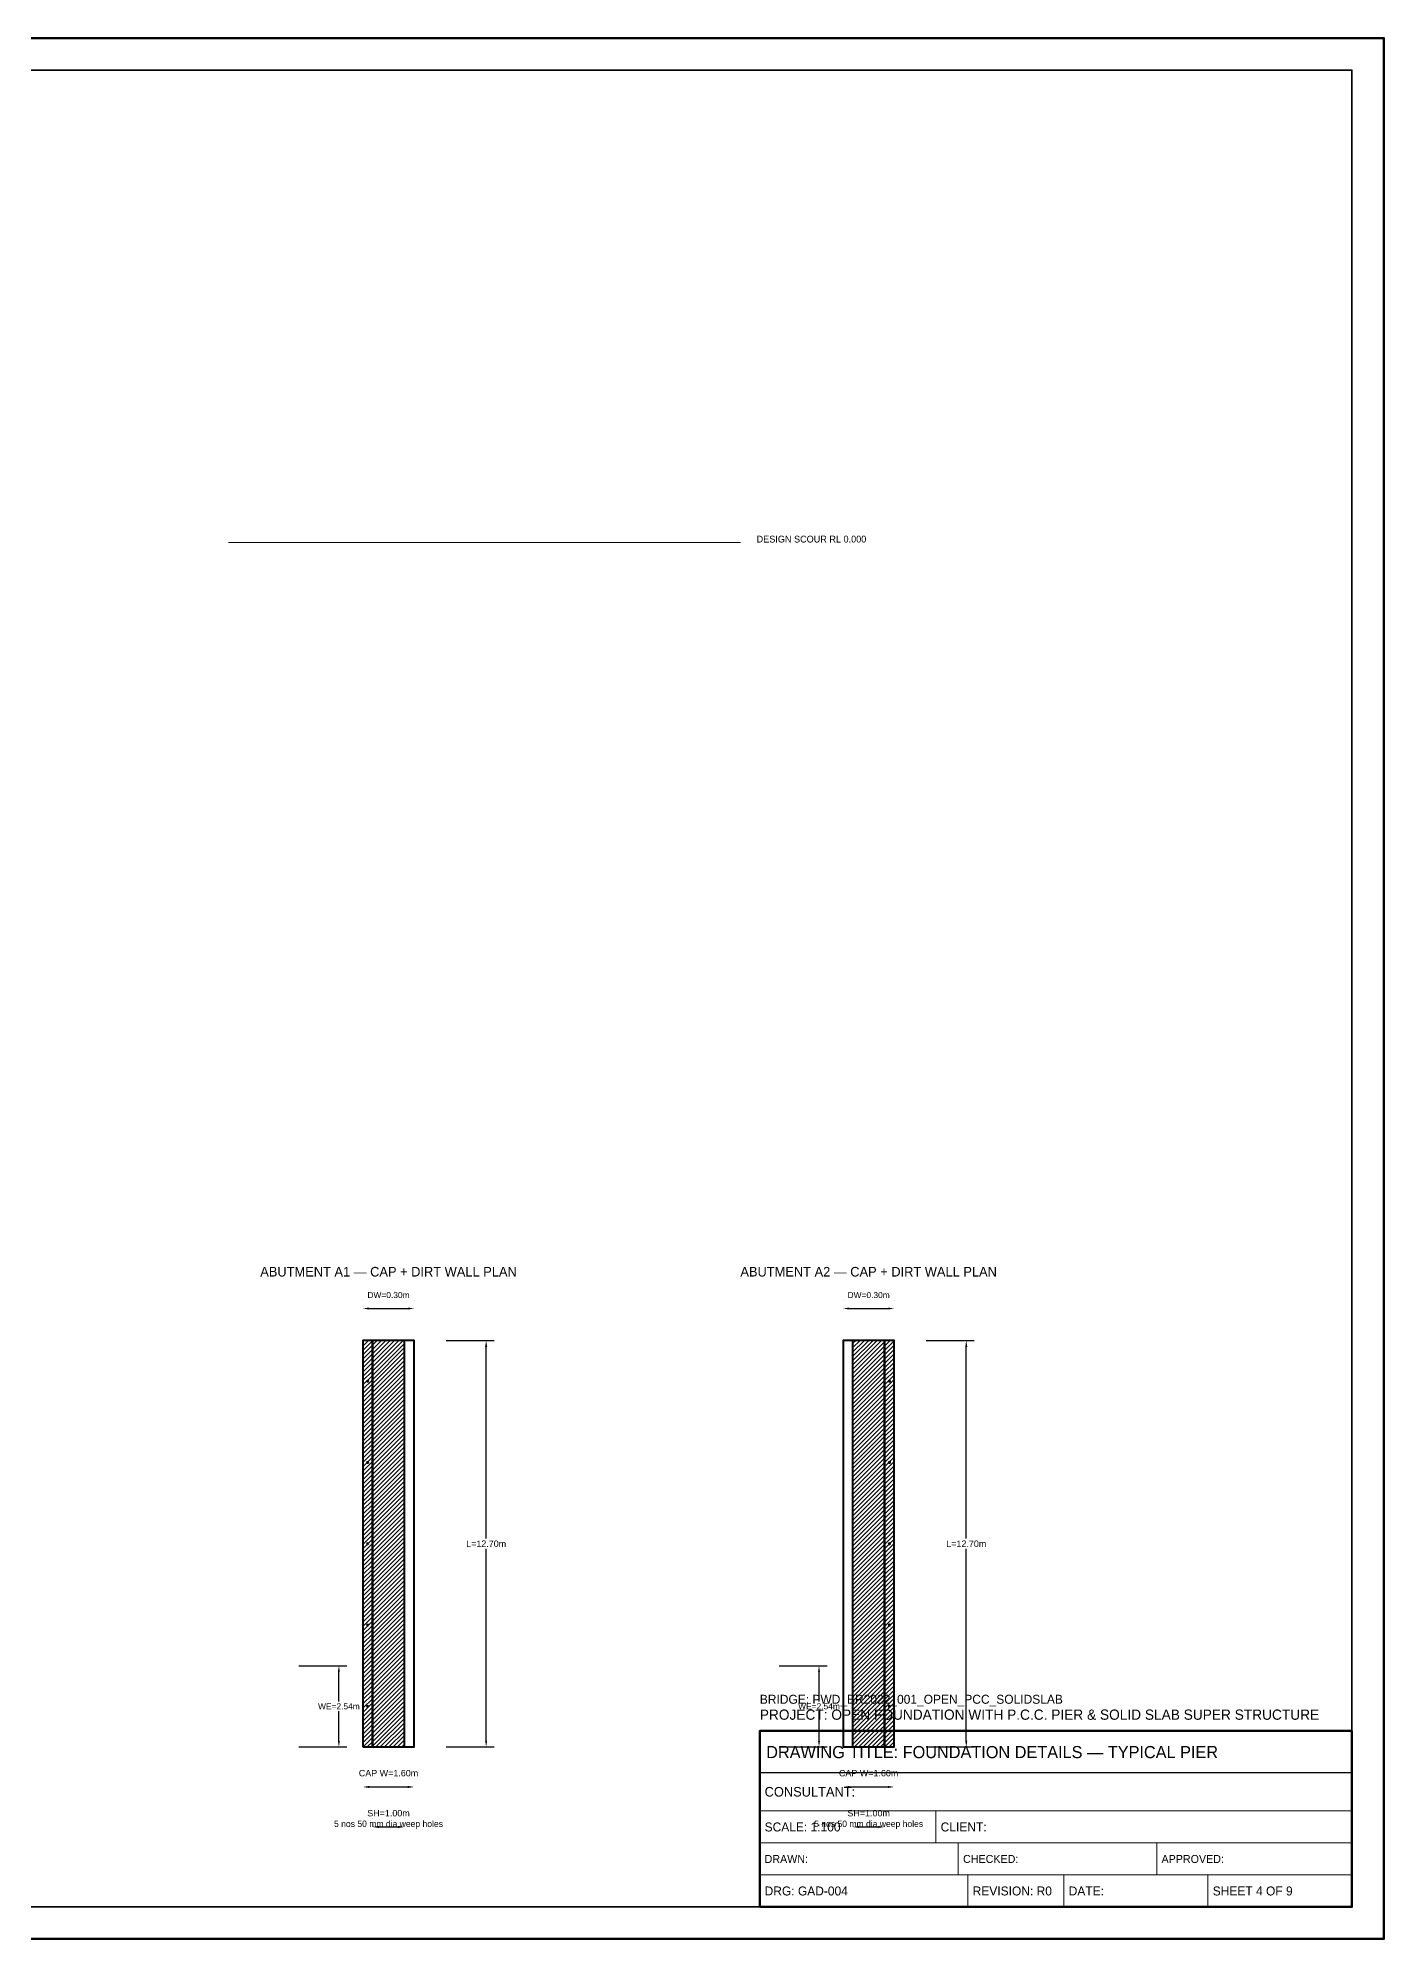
# Model space of a CAD drawing. Header units: metres. Extents: x 0 to 841, y 0 to 594.
# Drawn here: x 420 to 841, y 0 to 594 of the extents above; entities that cross this region are included whole.
import ezdxf
from ezdxf.enums import TextEntityAlignment as Align

# ---------------------------------------------------------------- set-up
doc = ezdxf.new("R2010")
doc.units = ezdxf.units.M
doc.linetypes.add('DASHED2', pattern=[0.25, 0.1875, -0.0625])
for name, color, linetype, lineweight in [('BORDER-INNER', 7, 'Continuous', 35), ('BORDER-OUTER', 7, 'Continuous', 70), ('CIVIL-SCOUR', 1, 'DASHED2', 18), ('DIM-LINEAR', 3, 'Continuous', 18), ('STRUC-HATCHING', 8, 'Continuous', 18), ('SUB-ABUT', 3, 'Continuous', 35), ('SUB-DIRT-WALL', 3, 'Continuous', 35), ('TEXT-HEADER', 7, 'Continuous', 25), ('TEXT-SPEC', 7, 'Continuous', 13), ('TEXT-TITLE', 7, 'Continuous', 25), ('TITLEBLK-BOX', 7, 'Continuous', 50), ('TITLEBLK-TEXT', 7, 'Continuous', 18)]:
    doc.layers.add(name, color=color, linetype=linetype, lineweight=lineweight)
doc.styles.add('BRIDGE_STD', font='Arial.ttf')
doc.dimstyles.new('pmb100', dxfattribs={"dimtxt": 2.5, "dimasz": 0.9375, "dimexe": 2.5, "dimexo": 2.5, "dimtad": 0, "dimtih": 1, "dimdec": 0, "dimtxsty": 'BRIDGE_STD', "dimcen": 2.5, "dimazin": 3, "dimtfac": 1, "dimtmove": 0, "dimatfit": 3})

msp = doc.modelspace()

# ---------------------------------------------------------------- hatches: boundary and pattern name
at = {"layer": 'STRUC-HATCHING'}
h = msp.add_hatch(dxfattribs=at)
h.set_pattern_fill('ANSI31', scale=0.3)
h.paths.add_polyline_path([(522, 60), (525, 60), (525, 187), (522, 187)])
h = msp.add_hatch(dxfattribs=at)
h.set_pattern_fill('ANSI31', scale=0.3)
h.paths.add_polyline_path([(525, 60), (535, 60), (535, 187), (525, 187)])
h = msp.add_hatch(dxfattribs=at)
h.set_pattern_fill('ANSI31', scale=0.3)
h.paths.add_polyline_path([(675, 60), (685, 60), (685, 187), (675, 187)])
h = msp.add_hatch(dxfattribs=at)
h.set_pattern_fill('ANSI31', scale=0.3)
h.paths.add_polyline_path([(685, 60), (688, 60), (688, 187), (685, 187)])

# ---------------------------------------------------------------- linework, layer by layer
at = {"layer": 'BORDER-INNER'}
msp.add_lwpolyline([(10, 10), (831, 10), (831, 584), (10, 584), (10, 10)], dxfattribs=at)
at = {"layer": 'BORDER-OUTER'}
msp.add_lwpolyline([(0, 0), (841, 0), (841, 594), (0, 594), (0, 0)], dxfattribs=at)
at = {"layer": 'CIVIL-SCOUR', "color": 1}
msp.add_line((480, 436.36), (640, 436.36), dxfattribs=at)
at = {"layer": 'SUB-ABUT', "lineweight": 40}
for points in [[(522, 60), (538, 60), (538, 187), (522, 187), (522, 60)], [(525, 60), (535, 60), (535, 187), (525, 187), (525, 60)], [(672, 60), (688, 60), (688, 187), (672, 187), (672, 60)], [(675, 60), (685, 60), (685, 187), (675, 187), (675, 60)]]:
    msp.add_lwpolyline(points, dxfattribs=at)
at = {"layer": 'SUB-DIRT-WALL', "lineweight": 40}
for points in [[(522, 60), (525, 60), (525, 187), (522, 187), (522, 60)], [(685, 60), (688, 60), (688, 187), (685, 187), (685, 60)]]:
    msp.add_lwpolyline(points, dxfattribs=at)
at = {"layer": 'SUB-DIRT-WALL', "color": 4}
for centre in [(523.5, 174.3), (686.5, 174.3), (523.5, 148.9), (686.5, 148.9), (523.5, 123.5), (686.5, 123.5), (523.5, 98.1), (686.5, 98.1), (523.5, 72.7), (686.5, 72.7)]:
    msp.add_circle(centre, 0.25, dxfattribs=at)
at = {"layer": 'TITLEBLK-BOX', "lineweight": 50}
msp.add_lwpolyline([(646, 10), (831, 10), (831, 65), (646, 65), (646, 10)], dxfattribs=at)
at = {"layer": 'TITLEBLK-BOX', "lineweight": 30}
msp.add_lwpolyline([(646, 52), (831, 52), (831, 65), (646, 65), (646, 52)], dxfattribs=at)
at = {"layer": 'TITLEBLK-BOX', "lineweight": 18}
for points in [[(646, 40), (831, 40), (831, 52), (646, 52), (646, 40)], [(646, 30), (701, 30), (701, 40), (646, 40), (646, 30)], [(701, 30), (831, 30), (831, 40), (701, 40), (701, 30)], [(646, 20), (708, 20), (708, 30), (646, 30), (646, 20)], [(708, 20), (770, 20), (770, 30), (708, 30), (708, 20)], [(770, 20), (831, 20), (831, 30), (770, 30), (770, 20)], [(646, 10), (711, 10), (711, 20), (646, 20), (646, 10)], [(711, 10), (741, 10), (741, 20), (711, 20), (711, 10)], [(741, 10), (786, 10), (786, 20), (741, 20), (741, 10)], [(786, 10), (831, 10), (831, 20), (786, 20), (786, 10)]]:
    msp.add_lwpolyline(points, dxfattribs=at)

# ---------------------------------------------------------------- texts
at = {"layer": 'CIVIL-SCOUR', "color": 1}
msp.add_text('DESIGN SCOUR RL 0.000', height=2.125, dxfattribs=at).set_placement((645, 436.36))
at = {"layer": 'TEXT-HEADER'}
for s, p in [('ABUTMENT A1 — CAP + DIRT WALL PLAN', (530, 207)), ('ABUTMENT A2 — CAP + DIRT WALL PLAN', (680, 207))]:
    msp.add_text(s, height=3, dxfattribs=at).set_placement(p, align=Align.CENTER)
at = {"layer": 'TEXT-SPEC'}
for p in [(530, 35), (680, 35)]:
    msp.add_text('5 nos 50 mm dia weep holes', height=2, dxfattribs=at).set_placement(p, align=Align.CENTER)
at = {"layer": 'TEXT-TITLE'}
for s, height, p in [('PROJECT: OPEN FOUNDATION WITH P.C.C. PIER & SOLID SLAB SUPER STRUCTURE', 3.2, (646, 68.5)), ('DRAWING TITLE: FOUNDATION DETAILS — TYPICAL PIER', 3.8, (648, 56.5))]:
    msp.add_text(s, height=height, dxfattribs=at).set_placement(p)
at = {"layer": 'TITLEBLK-TEXT'}
for s, height, p in [('BRIDGE: PWD_BR2022_001_OPEN_PCC_SOLIDSLAB', 2.8, (646, 73.5)), ('CONSULTANT: ', 3, (647.5, 44.5)), ('SCALE: 1:100', 2.8, (647.5, 33.6)), ('CLIENT: ', 2.8, (702.5, 33.6)), ('DRAWN: ', 2.5, (647.5, 23.75)), ('CHECKED: ', 2.5, (709.5, 23.75)), ('APPROVED: ', 2.5, (771.5, 23.75)), ('DRG: GAD-004', 2.8, (647.5, 13.6)), ('REVISION: R0', 2.8, (712.5, 13.6)), ('DATE: ', 2.8, (742.5, 13.6)), ('SHEET 4 OF 9', 2.8, (787.5, 13.6))]:
    msp.add_text(s, height=height, dxfattribs=at).set_placement(p)

# ---------------------------------------------------------------- dimensions: what is measured, and where the dimension line sits
at = {"layer": 'DIM-LINEAR'}
for base, p1, p2, text, override in [((522, 197), (522, 197), (538, 197), 'DW=0.30m', {"dimtxt": 1.875, "dimasz": 1.875, "dimgap": 0.75, "dimclrt": 3}), ((672, 197), (672, 197), (688, 197), 'DW=0.30m', {"dimtxt": 1.875, "dimasz": 1.875, "dimgap": 0.75, "dimclrt": 3}), ((522, 47.5), (522, 47.5), (538, 47.5), 'CAP W=1.60m', {"dimtxt": 2, "dimasz": 2, "dimgap": 0.8, "dimclrt": 3}), ((672, 47.5), (672, 47.5), (688, 47.5), 'CAP W=1.60m', {"dimtxt": 2, "dimasz": 2, "dimgap": 0.8, "dimclrt": 3}), ((525, 35), (525, 35), (535, 35), 'SH=1.00m', {"dimtxt": 2, "dimasz": 2, "dimgap": 0.8, "dimclrt": 3}), ((675, 35), (675, 35), (685, 35), 'SH=1.00m', {"dimtxt": 2, "dimasz": 2, "dimgap": 0.8, "dimclrt": 3})]:
    msp.add_linear_dim(base=base, p1=p1, p2=p2, text=text, dimstyle='pmb100', override=override, dxfattribs=at).render()
for base, p1, p2, text, override in [((560.5, 60), (545.5, 60), (545.5, 187), 'L=12.70m', {"dimtxt": 2, "dimasz": 2, "dimgap": 0.8, "dimclrt": 3}), ((710.5, 60), (695.5, 60), (695.5, 187), 'L=12.70m', {"dimtxt": 2, "dimasz": 2, "dimgap": 0.8, "dimclrt": 3}), ((514.5, 60), (499.5, 60), (499.5, 85.4), 'WE=2.54m', {"dimtxt": 1.875, "dimasz": 1.875, "dimgap": 0.75, "dimclrt": 3}), ((664.5, 60), (649.5, 60), (649.5, 85.4), 'WE=2.54m', {"dimtxt": 1.875, "dimasz": 1.875, "dimgap": 0.75, "dimclrt": 3})]:
    msp.add_linear_dim(base=base, p1=p1, p2=p2, angle=90, text=text, dimstyle='pmb100', override=override, dxfattribs=at).render()

doc.saveas('drawing.dxf')
